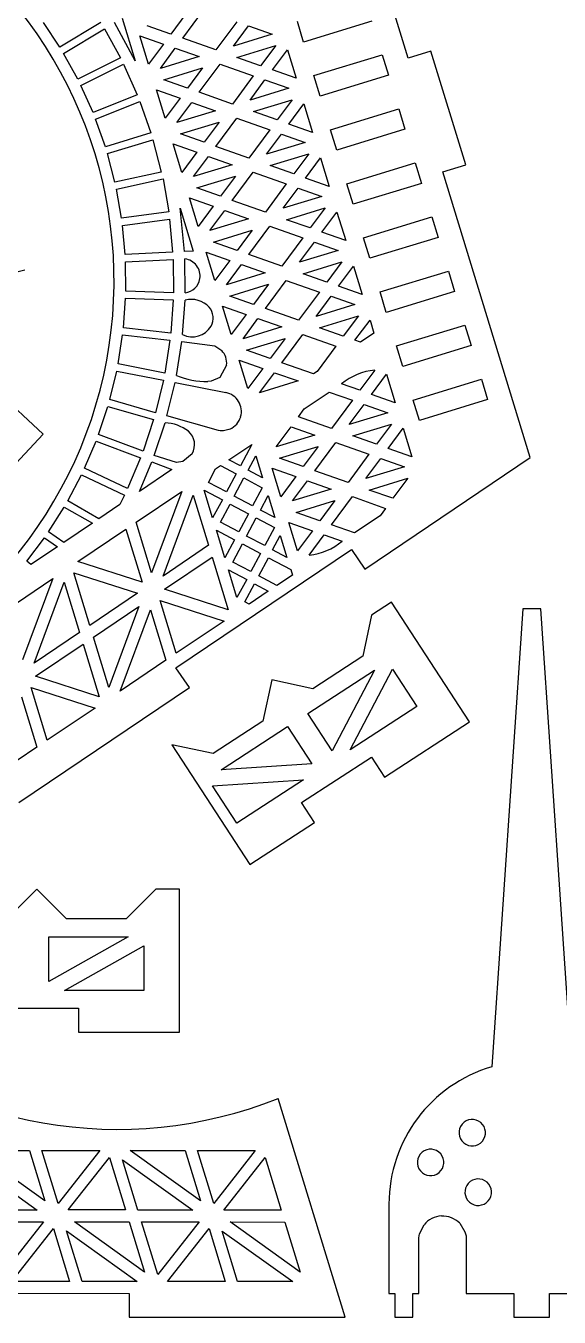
# Model space of a CAD drawing. Extents: x 0 to 1096, y 0 to 272.
# Drawn here: x 445.1 to 516.8, y 1.5 to 175.1 of the extents above; entities that cross this region are included whole.
import ezdxf

# ---------------------------------------------------------------- set-up
doc = ezdxf.new("R2010")
doc.units = 0
doc.layers.add('CYAN', color=4, linetype='CONTINUOUS')

msp = doc.modelspace()

# ---------------------------------------------------------------- linework, layer by layer
at = {"layer": 'CYAN'}
for p, q in [((496.52, 170.74), (485.76, 205.93)), ((466.22, 173.4), (469.04, 177.19)), ((449.71, 172.2), (447.53, 175.5)), ((455.2, 175.51), (449.71, 172.2)), ((459.83, 170.36), (457.06, 175.51)), ((458.07, 176.11), (459.83, 170.36)), ((466.66, 176.67), (464.65, 173.96)), ((473.49, 175.62), (470.67, 171.83)), ((482.48, 172.89), (481.64, 175.64)), ((491.66, 175.7), (482.48, 172.89)), ((450.21, 171.37), (455.69, 174.67)), ((455.69, 174.67), (457.85, 170.75)), ((460.47, 173.73), (463.66, 172.61)), ((461.64, 169.91), (460.47, 173.73)), ((464.65, 173.96), (461.46, 175.08)), ((473.05, 172.35), (475.06, 175.06)), ((478.25, 173.94), (473.05, 172.35)), ((475.06, 175.06), (478.25, 173.94)), ((463.66, 172.61), (461.64, 169.91)), ((463.22, 169.34), (465.23, 172.05)), ((465.23, 172.05), (468.42, 170.93)), ((470.67, 171.83), (466.22, 173.4)), ((473.51, 170.82), (478.72, 172.41)), ((478.72, 172.41), (476.7, 169.7)), ((478.27, 169.14), (480.29, 171.84)), ((480.29, 171.84), (481.46, 168.02)), ((452.11, 167.91), (450.21, 171.37)), ((457.85, 170.75), (452.11, 167.91)), ((468.42, 170.93), (463.22, 169.34)), ((476.7, 169.7), (473.51, 170.82)), ((483.86, 168.38), (493.04, 171.18)), ((493.04, 171.18), (493.88, 168.43)), ((499.58, 171.68), (496.52, 170.74)), ((504.26, 156.38), (499.58, 171.68)), ((452.54, 167.04), (458.28, 169.9)), ((458.28, 169.9), (460.12, 165.8)), ((463.68, 167.81), (468.89, 169.4)), ((468.89, 169.4), (466.87, 166.69)), ((468.44, 166.13), (471.26, 169.92)), ((471.26, 169.92), (475.71, 168.35)), ((481.46, 168.02), (478.27, 169.14)), ((484.7, 165.62), (483.86, 168.38)), ((493.88, 168.43), (484.7, 165.62)), ((454.17, 163.44), (452.54, 167.04)), ((466.87, 166.69), (463.68, 167.81)), ((475.71, 168.35), (472.9, 164.56)), ((475.27, 165.08), (477.28, 167.79)), ((480.47, 166.67), (475.27, 165.08)), ((477.28, 167.79), (480.47, 166.67)), ((460.12, 165.8), (454.17, 163.44)), ((454.52, 162.54), (460.45, 164.9)), ((460.45, 164.9), (461.95, 160.67)), ((463.86, 162.64), (462.69, 166.46)), ((462.69, 166.46), (465.88, 165.35)), ((465.88, 165.35), (463.86, 162.64)), ((472.9, 164.56), (468.44, 166.13)), ((475.74, 163.55), (480.94, 165.14)), ((480.94, 165.14), (478.92, 162.43)), ((465.44, 162.07), (467.45, 164.78)), ((470.64, 163.66), (465.44, 162.07)), ((467.45, 164.78), (470.64, 163.66)), ((478.92, 162.43), (475.74, 163.55)), ((480.5, 161.87), (482.51, 164.58)), ((482.51, 164.58), (483.68, 160.75)), ((486.08, 161.11), (495.26, 163.91)), ((495.26, 163.91), (496.1, 161.16)), ((455.83, 158.8), (454.52, 162.54)), ((465.91, 160.54), (471.11, 162.13)), ((471.11, 162.13), (469.09, 159.43)), ((470.66, 158.86), (473.48, 162.65)), ((473.48, 162.65), (477.93, 161.08)), ((483.68, 160.75), (480.5, 161.87)), ((461.95, 160.67), (455.83, 158.8)), ((456.11, 157.89), (462.23, 159.76)), ((462.23, 159.76), (463.35, 155.41)), ((469.09, 159.43), (465.91, 160.54)), ((477.93, 161.08), (475.12, 157.3)), ((477.49, 157.81), (479.51, 160.52)), ((479.51, 160.52), (482.69, 159.4)), ((486.92, 158.35), (486.08, 161.11)), ((496.1, 161.16), (486.92, 158.35)), ((466.09, 155.37), (464.92, 159.2)), ((464.92, 159.2), (468.1, 158.08)), ((468.1, 158.08), (466.09, 155.37)), ((475.12, 157.3), (470.66, 158.86)), ((482.69, 159.4), (477.49, 157.81)), ((457.12, 154.05), (456.11, 157.89)), ((467.66, 154.81), (469.68, 157.51)), ((472.86, 156.4), (467.66, 154.81)), ((469.68, 157.51), (472.86, 156.4)), ((477.96, 156.28), (483.16, 157.87)), ((481.14, 155.16), (477.96, 156.28)), ((483.16, 157.87), (481.14, 155.16)), ((482.72, 154.6), (484.73, 157.31)), ((484.73, 157.31), (485.9, 153.48)), ((488.3, 153.84), (497.48, 156.65)), ((497.48, 156.65), (498.33, 153.89)), ((501.2, 155.44), (504.26, 156.38)), ((463.35, 155.41), (457.12, 154.05)), ((468.13, 153.28), (473.33, 154.87)), ((473.33, 154.87), (471.31, 152.16)), ((472.89, 151.59), (475.7, 155.38)), ((475.7, 155.38), (480.15, 153.82)), ((485.9, 153.48), (482.72, 154.6)), ((512.94, 117.05), (501.2, 155.44)), ((457.32, 153.11), (463.58, 154.48)), ((457.99, 149.22), (457.32, 153.11)), ((463.58, 154.48), (464.35, 150.05)), ((471.31, 152.16), (468.13, 153.28)), ((480.15, 153.82), (477.34, 150.03)), ((479.71, 150.54), (481.73, 153.25)), ((481.73, 153.25), (484.91, 152.13)), ((489.15, 151.09), (488.3, 153.84)), ((498.33, 153.89), (489.15, 151.09)), ((468.31, 148.1), (467.14, 151.93)), ((467.14, 151.93), (470.32, 150.81)), ((477.34, 150.03), (472.89, 151.59)), ((484.91, 152.13), (479.71, 150.54)), ((464.35, 150.05), (457.99, 149.22)), ((466.48, 144.72), (465.89, 150.54)), ((465.89, 150.54), (467.65, 144.79)), ((470.32, 150.81), (468.31, 148.1)), ((469.88, 147.54), (471.9, 150.25)), ((471.9, 150.25), (475.08, 149.13)), ((480.18, 149.01), (485.38, 150.6)), ((485.38, 150.6), (483.37, 147.9)), ((484.94, 147.33), (486.96, 150.04)), ((486.96, 150.04), (488.13, 146.21)), ((490.53, 146.57), (499.71, 149.38)), ((499.71, 149.38), (500.55, 146.62)), ((458.12, 148.25), (464.47, 149.1)), ((458.48, 144.33), (458.12, 148.25)), ((464.47, 149.1), (464.87, 144.65)), ((475.08, 149.13), (469.88, 147.54)), ((470.35, 146.01), (475.55, 147.6)), ((475.55, 147.6), (473.54, 144.89)), ((475.11, 144.33), (477.92, 148.12)), ((477.92, 148.12), (482.38, 146.55)), ((483.37, 147.9), (480.18, 149.01)), ((473.54, 144.89), (470.35, 146.01)), ((482.38, 146.55), (479.56, 142.76)), ((481.93, 143.28), (483.95, 145.98)), ((483.95, 145.98), (487.14, 144.87)), ((488.13, 146.21), (484.94, 147.33)), ((491.37, 143.82), (490.53, 146.57)), ((500.55, 146.62), (491.37, 143.82)), ((464.87, 144.65), (458.48, 144.33)), ((467.65, 144.79), (466.48, 144.72)), ((470.53, 140.84), (469.36, 144.66)), ((469.36, 144.66), (472.55, 143.54)), ((479.56, 142.76), (475.11, 144.33)), ((487.14, 144.87), (481.93, 143.28)), ((458.53, 143.36), (464.93, 143.68)), ((458.57, 139.39), (458.53, 143.36)), ((464.93, 143.68), (464.97, 139.2)), ((466.56, 139.18), (466.53, 143.73)), ((472.55, 143.54), (470.53, 140.84)), ((472.1, 140.27), (474.12, 142.98)), ((474.12, 142.98), (477.31, 141.86)), ((482.4, 141.75), (487.6, 143.34)), ((487.6, 143.34), (485.59, 140.63)), ((487.16, 140.06), (489.18, 142.77)), ((489.18, 142.77), (490.35, 138.95)), ((477.31, 141.86), (472.1, 140.27)), ((477.33, 137.06), (480.15, 140.85)), ((480.15, 140.85), (484.6, 139.28)), ((485.59, 140.63), (482.4, 141.75)), ((492.75, 139.3), (501.93, 142.11)), ((501.93, 142.11), (502.77, 139.36)), ((464.97, 139.2), (458.57, 139.39)), ((472.57, 138.74), (477.77, 140.33)), ((477.77, 140.33), (475.76, 137.62)), ((484.6, 139.28), (481.78, 135.49)), ((490.35, 138.95), (487.16, 140.06)), ((493.59, 136.55), (492.75, 139.3)), ((502.77, 139.36), (493.59, 136.55)), ((458.25, 134.49), (458.54, 138.45)), ((458.54, 138.45), (464.95, 138.23)), ((464.95, 138.23), (464.62, 133.76)), ((466.2, 133.57), (466.55, 138.2)), ((472.75, 133.57), (471.58, 137.39)), ((471.58, 137.39), (474.77, 136.28)), ((475.76, 137.62), (472.57, 138.74)), ((484.16, 136.01), (486.17, 138.72)), ((489.36, 137.6), (484.16, 136.01)), ((486.17, 138.72), (489.36, 137.6)), ((474.77, 136.28), (472.75, 133.57)), ((474.33, 133), (476.34, 135.71)), ((476.34, 135.71), (479.53, 134.59)), ((481.78, 135.49), (477.33, 137.06)), ((484.62, 134.48), (489.83, 136.07)), ((489.83, 136.07), (487.81, 133.36)), ((489.38, 132.8), (491.4, 135.5)), ((491.4, 135.5), (491.93, 133.76)), ((464.62, 133.76), (458.25, 134.49)), ((479.53, 134.59), (474.33, 133)), ((487.81, 133.36), (484.62, 134.48)), ((491.93, 133.76), (490.13, 132.54)), ((494.97, 132.04), (504.15, 134.84)), ((504.15, 134.84), (504.99, 132.09)), ((447.46, 120.2), (433.42, 133.29)), ((457.54, 129.63), (458.14, 133.53)), ((458.14, 133.53), (464.51, 132.81)), ((464.51, 132.81), (463.82, 128.37)), ((465.38, 128.07), (466.1, 132.62)), ((466.1, 132.62), (470.56, 132.04)), ((470.56, 132.04), (471.46, 131.44)), ((474.79, 131.47), (480, 133.06)), ((480, 133.06), (477.98, 130.36)), ((479.55, 129.79), (482.37, 133.58)), ((482.37, 133.58), (486.82, 132.01)), ((486.82, 132.01), (484.29, 128.6)), ((490.13, 132.54), (489.38, 132.8)), ((495.81, 129.28), (494.97, 132.04)), ((504.99, 132.09), (495.81, 129.28)), ((477.98, 130.36), (474.79, 131.47)), ((456.43, 124.83), (457.35, 128.67)), ((457.35, 128.67), (463.63, 127.43)), ((463.82, 128.37), (457.54, 129.63)), ((472.12, 129.46), (471.21, 127.8)), ((474.97, 126.3), (473.8, 130.12)), ((473.8, 130.12), (476.99, 129.01)), ((476.99, 129.01), (474.97, 126.3)), ((483.82, 128.29), (479.55, 129.79)), ((484.29, 128.6), (483.82, 128.29)), ((492.05, 128.8), (490.03, 126.09)), ((463.63, 127.43), (462.58, 123.07)), ((464.11, 122.64), (465.21, 127.12)), ((465.21, 127.12), (472.04, 125.78)), ((470.05, 127.3), (469.61, 127.27)), ((471.21, 127.8), (470.05, 127.3)), ((476.55, 125.73), (478.56, 128.44)), ((481.75, 127.33), (476.55, 125.73)), ((478.56, 128.44), (481.75, 127.33)), ((490.03, 126.09), (487.57, 126.95)), ((491.61, 125.53), (493.62, 128.24)), ((493.62, 128.24), (494.79, 124.41)), ((497.19, 124.77), (506.37, 127.58)), ((506.37, 127.58), (507.21, 124.82)), ((482.54, 123.57), (485.93, 125.84)), ((485.93, 125.84), (489.04, 124.74)), ((494.79, 124.41), (491.61, 125.53)), ((454.92, 120.15), (456.17, 123.92)), ((456.17, 123.92), (462.31, 122.16)), ((462.58, 123.07), (456.43, 124.83)), ((481.77, 122.52), (482.54, 123.57)), ((489.04, 124.74), (486.23, 120.96)), ((488.6, 121.47), (490.62, 124.18)), ((490.62, 124.18), (493.8, 123.06)), ((498.03, 122.01), (497.19, 124.77)), ((507.21, 124.82), (498.03, 122.01)), ((462.31, 122.16), (460.91, 117.9)), ((462.41, 117.33), (463.85, 121.71)), ((471.02, 120.68), (464.11, 122.64)), ((486.23, 120.96), (481.77, 122.52)), ((493.8, 123.06), (488.6, 121.47)), ((489.07, 119.94), (494.27, 121.53)), ((494.27, 121.53), (492.25, 118.82)), ((438.18, 110.25), (447.46, 120.2)), ((460.91, 117.9), (454.92, 120.15)), ((471.26, 120.65), (471.02, 120.68)), ((471.71, 120.64), (471.26, 120.65)), ((472.58, 120.86), (471.71, 120.64)), ((478.77, 118.47), (480.79, 121.17)), ((483.97, 120.06), (478.77, 118.47)), ((480.79, 121.17), (483.97, 120.06)), ((492.25, 118.82), (489.07, 119.94)), ((493.83, 118.26), (495.84, 120.97)), ((495.84, 120.97), (497.01, 117.14)), ((453.04, 115.6), (454.58, 119.25)), ((454.58, 119.25), (460.56, 117)), ((472.42, 116.73), (475.53, 118.81)), ((475.53, 118.81), (473.97, 115.91)), ((479.24, 116.94), (484.44, 118.53)), ((484.44, 118.53), (482.42, 115.82)), ((484, 115.25), (486.81, 119.04)), ((486.81, 119.04), (491.26, 117.48)), ((497.01, 117.14), (493.83, 118.26)), ((460.56, 117), (458.81, 112.87)), ((460.42, 112.48), (462.07, 116.44)), ((462.07, 116.44), (464.77, 115.42)), ((465.4, 116.37), (462.41, 117.33)), ((466.22, 116.49), (465.4, 116.37)), ((467.49, 117.55), (466.22, 116.49)), ((473.97, 115.91), (472.42, 116.73)), ((475.02, 115.33), (476.06, 117.28)), ((476.06, 117.28), (476.96, 114.32)), ((482.42, 115.82), (479.24, 116.94)), ((491.26, 117.48), (488.45, 113.69)), ((490.68, 102.03), (512.94, 117.05)), ((490.82, 114.2), (492.84, 116.91)), ((492.84, 116.91), (496.02, 115.79)), ((450.78, 111.23), (452.62, 114.72)), ((452.62, 114.72), (458.41, 111.99)), ((458.81, 112.87), (453.04, 115.6)), ((464.77, 115.42), (460.42, 112.48)), ((469.67, 113.7), (470.65, 115.53)), ((470.65, 115.53), (471.29, 115.97)), ((471.29, 115.97), (473.42, 114.84)), ((473.42, 114.84), (472.11, 112.41)), ((476.96, 114.32), (475.02, 115.33)), ((479.42, 111.76), (478.25, 115.59)), ((478.25, 115.59), (481.43, 114.47)), ((488.45, 113.69), (484, 115.25)), ((496.02, 115.79), (490.82, 114.2)), ((472.11, 112.41), (469.67, 113.7)), ((473.16, 111.84), (474.46, 114.29)), ((474.46, 114.29), (476.91, 112.98)), ((476.91, 112.98), (475.6, 110.56)), ((481.43, 114.47), (479.42, 111.76)), ((480.99, 111.2), (483.01, 113.91)), ((483.01, 113.91), (486.19, 112.79)), ((491.29, 112.67), (496.49, 114.26)), ((496.49, 114.26), (494.48, 111.56)), ((454.97, 108.81), (450.78, 111.23)), ((458.41, 111.99), (457.78, 110.71)), ((459.97, 108.33), (466.11, 112.46)), ((466.11, 112.46), (462.04, 101.56)), ((463.6, 101.11), (467.64, 111.99)), ((467.64, 111.99), (469.7, 105.24)), ((470.25, 108.92), (469.11, 112.65)), ((469.11, 112.65), (471.56, 111.35)), ((471.56, 111.35), (470.25, 108.92)), ((475.6, 110.56), (473.16, 111.84)), ((476.66, 109.98), (477.69, 111.93)), ((477.69, 111.93), (478.6, 108.96)), ((486.19, 112.79), (480.99, 111.2)), ((481.46, 109.67), (486.66, 111.26)), ((486.66, 111.26), (484.65, 108.55)), ((486.22, 107.99), (489.03, 111.78)), ((489.03, 111.78), (493.49, 110.21)), ((494.48, 111.56), (491.29, 112.67)), ((448.19, 107.05), (450.31, 110.39)), ((450.31, 110.39), (454.09, 108.22)), ((457.78, 110.71), (454.97, 108.81)), ((471.3, 108.34), (472.6, 110.79)), ((472.6, 110.79), (475.05, 109.49)), ((475.05, 109.49), (473.75, 107.06)), ((478.6, 108.96), (476.66, 109.98)), ((484.65, 108.55), (481.46, 109.67)), ((493.49, 110.21), (492.75, 109.21)), ((454.09, 108.22), (450.24, 105.62)), ((462.04, 101.56), (459.97, 108.33)), ((473.75, 107.06), (471.3, 108.34)), ((474.8, 106.48), (476.1, 108.93)), ((476.1, 108.93), (478.55, 107.63)), ((478.55, 107.63), (477.24, 105.2)), ((480.47, 108.32), (483.66, 107.2)), ((481.64, 104.5), (480.47, 108.32)), ((489.31, 106.9), (486.22, 107.99)), ((492.75, 109.21), (489.31, 106.9)), ((445.26, 103.1), (447.64, 106.25)), ((447.64, 106.25), (449.39, 105.05)), ((450.24, 105.62), (448.19, 107.05)), ((452.15, 103.05), (458.58, 107.4)), ((458.58, 107.4), (460.76, 100.29)), ((471.89, 103.56), (470.75, 107.29)), ((470.75, 107.29), (473.19, 105.99)), ((473.19, 105.99), (471.89, 103.56)), ((477.24, 105.2), (474.8, 106.48)), ((478.3, 104.62), (479.33, 106.57)), ((479.33, 106.57), (480.24, 103.61)), ((483.66, 107.2), (481.64, 104.5)), ((483.21, 103.93), (485.23, 106.64)), ((485.23, 106.64), (487.66, 105.79)), ((449.39, 105.05), (445.82, 102.64)), ((469.7, 105.24), (463.6, 101.11)), ((465.32, 88.78), (488.9, 104.69)), ((472.94, 102.99), (474.24, 105.43)), ((474.24, 105.43), (476.69, 104.13)), ((480.24, 103.61), (478.3, 104.62)), ((488.9, 104.69), (490.68, 102.03)), ((445.82, 102.64), (445.26, 103.1)), ((460.76, 100.29), (452.15, 103.05)), ((463.79, 99.33), (470.19, 103.65)), ((470.19, 103.65), (472.35, 96.57)), ((475.38, 101.7), (472.94, 102.99)), ((476.69, 104.13), (475.38, 101.7)), ((476.44, 101.13), (477.74, 103.57)), ((477.74, 103.57), (480.74, 101.98)), ((442.64, 96.63), (448.77, 100.76)), ((448.77, 100.76), (444.71, 89.86)), ((451.59, 101.54), (460.14, 98.8)), ((453.75, 94.48), (451.59, 101.54)), ((472.38, 101.94), (474.83, 100.64)), ((473.52, 98.21), (472.38, 101.94)), ((478.86, 99.84), (476.44, 101.13)), ((480.96, 101.25), (478.86, 99.84)), ((480.74, 101.98), (480.96, 101.25)), ((446.26, 89.41), (450.3, 100.29)), ((450.3, 100.29), (452.36, 93.54)), ((472.35, 96.57), (463.79, 99.33)), ((474.83, 100.64), (473.52, 98.21)), ((474.58, 97.63), (475.88, 100.08)), ((477.73, 99.08), (475.15, 97.34)), ((475.88, 100.08), (477.73, 99.08)), ((460.14, 98.8), (453.75, 94.48)), ((465.35, 90.73), (463.18, 97.83)), ((463.18, 97.83), (471.79, 95.06)), ((475.15, 97.34), (474.58, 97.63)), ((494.29, 97.6), (491.61, 95.85)), ((504.75, 81.5), (494.29, 97.6)), ((454.24, 92.88), (460.34, 97)), ((460.34, 97), (456.3, 86.14)), ((457.83, 85.65), (461.89, 96.58)), ((461.89, 96.58), (463.97, 89.79)), ((491.61, 95.85), (490.43, 90.32)), ((511.94, 96.69), (507.76, 35.13)), ((514.34, 96.69), (511.94, 96.69)), ((518.52, 35.13), (514.34, 96.69)), ((471.79, 95.06), (465.35, 90.73)), ((452.36, 93.54), (446.26, 89.41)), ((456.3, 86.14), (454.24, 92.88)), ((446.45, 87.63), (452.85, 91.95)), ((452.85, 91.95), (455.01, 84.87)), ((490.43, 90.32), (483.72, 85.96)), ((463.97, 89.79), (457.83, 85.65)), ((467.12, 86.13), (465.32, 88.78)), ((488.72, 77.76), (494.41, 88.61)), ((494.41, 88.61), (497.67, 83.58)), ((455.01, 84.87), (446.45, 87.63)), ((478.19, 87.14), (477.01, 81.61)), ((483.72, 85.96), (478.19, 87.14)), ((483.02, 82.64), (491.98, 88.46)), ((491.98, 88.46), (486.29, 77.61)), ((444.21, 70.68), (467.12, 86.13)), ((445.85, 86.13), (454.45, 83.36)), ((448.02, 79.03), (445.85, 86.13)), ((444.56, 84.88), (446.63, 78.09)), ((454.45, 83.36), (448.02, 79.03)), ((497.67, 83.58), (488.72, 77.76)), ((477.01, 81.61), (470.31, 77.25)), ((486.29, 77.61), (483.02, 82.64)), ((471.38, 75.08), (480.33, 80.9)), ((480.33, 80.9), (483.6, 75.87)), ((493.34, 74.09), (504.75, 81.5)), ((464.77, 78.43), (475.23, 62.32)), ((470.31, 77.25), (464.77, 78.43)), ((446.63, 78.09), (440.49, 73.95)), ((482.21, 70.67), (491.6, 76.77)), ((491.6, 76.77), (493.34, 74.09)), ((483.6, 75.87), (471.38, 75.08)), ((470.25, 72.92), (482.48, 73.71)), ((473.52, 67.89), (470.25, 72.92)), ((482.48, 73.71), (473.52, 67.89)), ((483.95, 67.99), (482.21, 70.67)), ((475.23, 62.32), (483.95, 67.99)), ((446.61, 59.02), (442.61, 55.02)), ((450.61, 55.02), (446.61, 59.02)), ((462.61, 59.02), (458.61, 55.02)), ((465.81, 59.02), (462.61, 59.02)), ((465.81, 39.82), (465.81, 59.02)), ((458.61, 55.02), (450.61, 55.02)), ((448.21, 52.62), (458.89, 52.62)), ((458.89, 52.62), (448.21, 46.62)), ((448.21, 46.62), (448.21, 52.62)), ((450.33, 45.42), (461.01, 51.42)), ((461.01, 51.42), (461.01, 45.42)), ((461.01, 45.42), (450.33, 45.42)), ((441.01, 43.02), (452.21, 43.02)), ((452.21, 43.02), (452.21, 39.82)), ((452.21, 39.82), (465.81, 39.82)), ((488.04, 1.49), (479.05, 30.89)), ((437.23, 22.64), (446.66, 15.88)), ((447.71, 17.12), (438.23, 23.89)), ((438.23, 23.89), (445.64, 23.89)), ((445.64, 23.89), (447.71, 17.12)), ((449.48, 16.79), (447.31, 23.9)), ((447.31, 23.9), (455.07, 23.89)), ((455.07, 23.89), (449.48, 16.79)), ((450.82, 15.9), (456.38, 22.95)), ((456.38, 22.95), (458.54, 15.9)), ((460.21, 15.89), (458.15, 22.64)), ((458.15, 22.64), (467.58, 15.88)), ((459.15, 23.88), (466.55, 23.89)), ((468.62, 17.12), (459.15, 23.88)), ((466.55, 23.89), (468.62, 17.12)), ((470.4, 16.78), (468.22, 23.9)), ((468.22, 23.9), (475.98, 23.89)), ((475.98, 23.89), (470.4, 16.78)), ((471.74, 15.89), (477.3, 22.95)), ((477.3, 22.95), (479.45, 15.89)), ((446.66, 15.88), (439.3, 15.89)), ((458.54, 15.9), (450.82, 15.9)), ((467.58, 15.88), (460.21, 15.89)), ((479.45, 15.89), (471.74, 15.89)), ((493.94, 16.69), (493.94, 4.69)), ((439.78, 14.3), (447.5, 14.3)), ((447.5, 14.3), (441.95, 7.23)), ((461.09, 7.56), (451.67, 14.3)), ((451.67, 14.3), (459.03, 14.29)), ((459.03, 14.29), (461.09, 7.56)), ((462.86, 7.22), (460.7, 14.3)), ((460.7, 14.3), (468.42, 14.29)), ((468.42, 14.29), (462.86, 7.22)), ((482, 7.55), (472.58, 14.29)), ((472.58, 14.29), (479.94, 14.28)), ((479.94, 14.28), (482, 7.55)), ((498.04, 12.69), (498.66, 13.91)), ((503.46, 14.11), (504.16, 12.95)), ((443.26, 6.29), (448.85, 13.39)), ((448.85, 13.39), (451.02, 6.3)), ((452.69, 6.29), (450.62, 13.08)), ((450.62, 13.08), (460.09, 6.29)), ((464.17, 6.28), (469.76, 13.39)), ((469.76, 13.39), (471.93, 6.29)), ((473.61, 6.28), (471.53, 13.07)), ((471.53, 13.07), (481.01, 6.29)), ((497.94, 4.69), (497.96, 12.17)), ((497.96, 12.17), (498.04, 12.69)), ((504.16, 12.95), (504.3, 12.43)), ((504.3, 12.43), (504.34, 4.69)), ((451.02, 6.3), (443.26, 6.29)), ((460.09, 6.29), (452.69, 6.29)), ((471.93, 6.29), (464.17, 6.28)), ((481.01, 6.29), (473.61, 6.28)), ((431.01, 4.7), (459.04, 4.69)), ((459.04, 4.69), (459.03, 1.49)), ((493.94, 4.69), (494.74, 4.69)), ((494.74, 4.69), (494.74, 1.49)), ((497.14, 1.49), (497.14, 4.69)), ((497.14, 4.69), (497.94, 4.69)), ((504.34, 4.69), (510.74, 4.69)), ((510.74, 4.69), (510.74, 1.49)), ((515.54, 1.49), (515.54, 4.69)), ((515.54, 4.69), (521.94, 4.69)), ((459.03, 1.49), (488.04, 1.49)), ((494.74, 1.49), (497.14, 1.49)), ((510.74, 1.49), (515.54, 1.49))]:
    msp.add_line(p, q, dxfattribs=at)
for centre, radius, start, end in [((398.6, 140.8), 58.4, 282.2824, 111.7178), ((466.26, 141.45), 2.3, 350.834, 83.3335), ((457.44, 85.14), 58.4, 102.2826, 291.7173), ((466.29, 141.44), 2.27, 276.8708, 350.9975), ((467.37, 135.01), 3.29, 42.6695, 104.517), ((467.97, 135.78), 2.34, 332.6073, 38.7826), ((467.52, 136.17), 2.91, 243.0496, 329.7974), ((469.67, 129.73), 2.47, 353.7503, 43.5377), ((492.82, 120.59), 8.24, 95.3734, 129.5259), ((469.46, 138.12), 10.85, 247.8987, 270.8261), ((471.5, 123.22), 2.61, 344.2875, 78.2217), ((463.68, 116.29), 5.42, 52.3031, 88.2372), ((471.51, 123.25), 2.61, 294.1257, 343.7532), ((465.42, 118.77), 2.4, 329.369, 48.8927), ((482.45, 112.01), 8.11, 275.4181, 310.0153), ((513.16, 16.69), 19.22, 106.3143, 179.9857), ((505.14, 26.29), 1.78, 50.0378, 229.9885), ((505.14, 26.29), 1.78, 230.0131, 50.0131), ((499.54, 22.29), 1.78, 130.0115, 309.9622), ((499.54, 22.29), 1.78, 309.9869, 129.9869), ((505.94, 18.29), 1.78, 60.0355, 239.9798), ((505.94, 18.29), 1.78, 240.0076, 60.0076), ((501.14, 11.91), 3.19, 92.4898, 141.0314), ((501.09, 11.74), 3.35, 44.9799, 91.578)]:
    msp.add_arc(centre, radius, start, end, dxfattribs=at)

doc.saveas('drawing.dxf')
